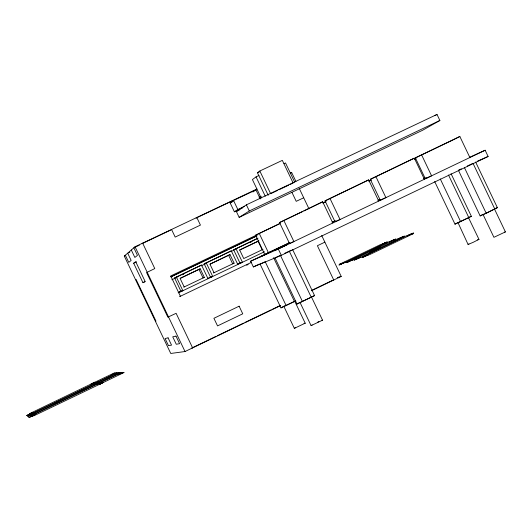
<?xml version="1.0" encoding="UTF-8"?>
<svg xmlns="http://www.w3.org/2000/svg" width="532" height="532" viewBox="0 0 532 532"><rect width="100%" height="100%" fill="white"/><g stroke="black" fill="none" stroke-linecap="round" stroke-linejoin="round"><path stroke-width="0.8" d="M280.73 305.514L185.016 351.532L170.752 353.467L124.308 256.111L135.035 246.762L256.949 189.013M142.097 243.623L142.649 243.151L154.779 268.574L146.599 272.564L167.873 317.165L176.119 313.308L192.611 347.875L191.886 347.981L215.826 336.477M170.892 229.984L171.543 229.465L175.174 237.079L200.438 225.103L196.807 217.502L196.075 218.053L233.209 200.464M133.665 263.227L135.693 261.664L145.103 281.401L142.955 282.698L133.665 263.227L136.584 261.844M485.743 213.379L494.514 209.069L505.4 231.905L493.915 237.312L483.036 214.489M268.208 195.297L257.468 172.78L259.829 171.005L282.326 160.371L293.145 183.048L290.146 184.471M258.998 175.487L256.052 176.883L252.407 179.577L261.159 197.924M468.506 217.688L478.973 239.353L473.314 242.253L468.087 244.481L458.005 222.649M468.087 244.481L468.925 243.962M242.506 207.972L234.399 211.816L230.137 202.892L233.528 200.471L255.939 189.851L260.254 198.895M252.866 191.986L255.939 189.851M290.499 173.352L291.682 172.561L295.925 181.459M311.533 297.109L322.532 320.178L311.094 325.631L300.068 302.522L311.499 297.069M234.399 211.816L237.844 209.522L244.567 206.336M311.094 325.631L312.158 324.926M236.348 211.49L246.396 204.84L437.005 114.44L439.884 120.485L422.621 130.26L239.154 217.369L236.348 211.49L239.347 210.067M468.632 217.674L457.753 222.815M135.58 279.746L136.072 279.426L155.976 321.148L155.424 321.335M304.051 323.549L305.195 323.183L294.342 328.357L283.902 306.465L284.254 306.206M239.154 217.369L249.309 210.951L439.884 120.485M461.37 168.844L458.385 170.24L480.163 215.925L486.208 213.279L497.373 207.64L475.615 162.007M434.857 115.69L437.005 114.44M480.163 215.925L482.092 214.795M434.684 181.558L455.006 224.178L456.908 223.088M455.006 224.178L471.372 216.311L451.07 173.731M279.759 255.679L274.997 257.894L297.009 304.045L314.578 295.593L292.587 249.488M297.009 304.045L299.642 302.568M286.156 305.621L265.202 261.697L260.088 264.085L280.976 307.875L295.779 300.899M280.976 307.875L284.148 306.106M295.38 327.679L294.342 328.357M176.358 277.052L182.875 290.705L181.053 291.509L174.602 277.983L201.522 265.062L208.025 278.695M289.348 242.858L264.783 254.456L255.599 235.197L280.051 223.367M283.769 220.315L293.903 241.568L289.521 243.51L279.526 222.556L322.678 201.788L332.793 222.994M201.522 265.062L174.602 277.983M322.678 201.788L303.878 210.965M206.223 262.828L212.72 276.454L210.632 277.391L204.195 263.885L231.3 250.878L237.791 264.49M329.933 198.336L340.048 219.536L335.02 221.778L325.052 200.877L368.643 179.902L378.731 201.056M231.3 250.878L204.195 263.885M368.643 179.902L325.052 200.877M235.955 248.657L242.446 262.269L240.092 263.327L233.661 249.847L258.013 238.15M375.825 176.484L385.906 197.631L380.254 200.178L370.312 179.331L414.342 158.15L424.396 179.251M414.342 158.15L370.312 179.331M421.524 154.726L431.578 175.819L425.294 178.666L415.379 157.871L459.841 136.485L469.876 157.532M453.916 139.497L459.841 136.485M180.448 278.249L200.218 268.786L204.308 277.372L183.779 287.147M210.12 264.105L229.997 254.595L234.087 263.16L213.452 272.989M30.497 415.153L29.34 415.758L30.583 415.219M96.505 382.661L97.575 382.096L92.881 384.35L96.445 382.741M94.556 383.811L93.532 384.343L98.201 382.116L96.339 382.947M31.76 416.124L30.577 416.756L31.86 416.197M97.516 383.938C93.765 385.906 104.292 380.832 99.936 382.774M291.257 250.146L289.262 251.144L311.333 297.415M92.375 383.426C87.288 385.973 98.307 380.746 94.131 382.588M31.069 414.867L27.704 416.549L34.141 413.457L30.61 415.046M95.953 382.934L116.96 372.786L111.767 374.721L115.437 372.859L114.4 372.905L93.566 382.854M95.115 383.539L31.262 414.255L31.654 414.541M98.846 383.04C104.146 380.373 92.628 385.833 97.004 383.918M98.088 383.658L32.538 415.199L32.951 415.505L31.88 416.017M384.423 243.284L385.707 242.625L384.21 243.284M101.984 383.146C107.424 380.413 95.587 386.019 100.096 384.051M392.816 240.444L394.119 239.779L393.115 240.198M357.078 258.718L355.715 259.417L360.423 257.189L354.113 260.175L357.251 258.752M92.967 383.14L30.085 413.384L30.45 413.657L26.6 415.612L32.878 412.599L28.196 414.847L29.978 414.049M343.133 263.114L345.022 262.163L340.507 264.298L341.438 263.905M383.04 243.836L381.191 244.767L387.249 241.9L383.632 243.556M94.623 383.732L95.72 383.239M350.681 260.68C358.568 256.77 341.777 264.77 350.076 260.973M391.386 241.016L389.51 241.96L395.695 239.034L392.576 240.451M97.575 383.858L98.706 383.359M400.004 238.097L398.096 239.061L402.81 236.833L401.221 237.525M101.346 383.459L124.109 372.46C120.671 373.012 113.602 377.102 122.413 372.533L121.263 372.586L99.338 383.053M366.608 255.553L368.596 254.549L363.775 256.823L364.799 256.397M408.995 235.058L407.053 236.042L411.874 233.761L410.81 234.206M217.322 335.752L243.51 323.163M245.006 322.445L271.194 309.857M272.69 309.139L280.171 305.541M312.344 290.073L331.795 280.723M311.346 290.791L341.218 276.427L321.694 235.49M178.253 292.813L179.823 292.055L178.499 292.68M324.866 242.146L317.391 245.724L333.75 280.018L332.161 280.47M323.143 202.845L326.116 201.428M368.955 181.033L371.17 179.976M414.568 159.307L416.037 158.609M255.599 235.197L279.885 223.633M322.944 203.124L325.185 202.06M368.975 181.206L371.21 180.142M257.568 234.592L170.732 275.948L180.428 296.271L179.75 296.557L251.503 262.323M170.799 276.846L257.009 235.796M170.945 276.82L256.876 235.895M233.661 249.847L256.976 238.735M171.863 279.739L177.07 277.258M182.283 274.771L183.766 274.066M201.182 265.854L206.33 263.4M231.194 251.47L234.153 250.06M250.406 242.319L251.875 241.614M200.218 268.786L180.089 278.382L184.185 286.974M229.997 254.595L209.934 264.151L214.03 272.736M258.918 240.81L239.659 249.987L243.749 258.552L263.001 249.368M239.673 250.02L258.087 241.242L262.143 249.754M178.22 292.494L182.243 290.572M207.453 278.542L211.204 276.746M237.332 264.338L241.189 262.436M178.792 292.653L264.497 251.742M469.357 157.432L485.144 150.237L488.117 156.468L281.308 255.32L253.352 266.931L250.625 261.219L289.056 242.865M332.094 222.316L335.087 220.886M377.9 200.444L379.589 199.633M423.565 178.632L425.061 177.921M332.42 222.29L335.386 220.873M378.205 200.424L380.42 199.367M423.791 178.659L425.261 177.954M264.963 254.569L260.241 256.836L271.087 251.676L266.386 253.89M380.254 200.178L381.743 199.467M425.294 178.666L427.522 177.608M250.625 261.219L278.303 249.016L485.144 150.237M246.668 265.202L248.165 264.484M253.352 266.931L259.337 264.065M284.853 253.252L288.53 251.49M467.242 166.07L472.283 163.663M383.752 243.457L379.695 244.973L339.476 264.284L342.143 263.433L338.964 265.029L341.963 263.666M342.389 263.506L346.212 262.11L387.176 242.446L384.144 243.463M92.887 383.133L93.898 382.654M392.104 240.63L387.901 242.2L346.864 261.904L349.644 261.012L346.412 262.642L349.484 261.245M349.923 261.079L353.886 259.643L380.653 246.881M95.428 383.233L31.002 414.062L30.623 413.783M400.736 237.711L396.373 239.333L369.547 252.121M95.64 383.239L117.698 372.752L118.782 372.706L115.032 374.614L119.274 372.679L120.392 372.633L32.226 414.967L31.827 414.674L30.776 415.173M357.71 258.579L361.82 257.082L404.506 236.587L401.208 237.691L404.42 236.075L400.623 237.804M97.256 383.845L98.314 383.339M98.62 383.353L99.684 382.847M365.83 255.965L370.099 254.416L413.697 233.475L410.252 234.632L413.517 232.983L409.627 234.758M32.06 416.15L33.137 415.638L33.556 415.951L100.701 383.765M100.355 383.978L101.439 383.459M259.091 197.286L261.305 196.242M277.405 190.516L270.662 193.715L259.829 171.005M278.908 189.804L288.65 185.183M303.706 197.771L296.218 201.329L291.975 192.431M142.955 282.698L145.143 281.654M279.526 222.556L302.402 211.663M415.379 157.871L453.178 139.876M257.468 172.78L259.702 171.723M284.041 163.643L285.518 162.945L294.721 182.25M290.186 173.266L291.682 172.561M142.835 243.27L170.154 230.336M139.357 245.179L133.858 247.786L137.469 255.353L134.862 257.448L131.311 250.007M230.137 202.892L233.089 201.488M128.405 252.833L129.855 252.141M124.308 256.111L125.725 255.44M341.418 263.965L342.542 263.393M391.991 240.73L393.101 240.165M410.777 234.173L405.211 236.348L362.458 256.883L365.477 255.912L362.139 257.601L365.358 256.145M364.792 256.451L365.976 255.852M317.424 322.306L318.887 321.627M234.087 263.16L232.657 263.825L228.594 255.3M204.308 277.372L203.051 277.95L198.975 269.418M477.53 161.136L488.117 156.468M468.532 217.555L471.372 216.311M495.099 208.637L497.373 207.64M311.812 296.79L314.578 295.593M484.579 213.897L483.182 214.469M477.517 239.872L478.973 239.353M294.356 301.391L294.741 301.258L305.195 323.183M283.902 306.465L294.741 301.258M504.702 232.105L505.4 231.905M392.536 240.624L395.695 239.566M354.498 259.443L357.391 258.519M322.073 320.257L322.532 320.178M337.295 277.551L341.218 276.427M473.008 163.317L494.846 209.123M464.356 167.447L486.208 213.279M448.503 175.015L468.878 217.748M440.283 178.945L460.665 221.698M299.11 188.129L308.999 208.863M256.052 176.883L265.269 196.215M278.303 249.016L281.308 255.32M280.437 255.36L302.522 301.657M273.581 257.694L294.522 301.597M246.396 204.84L249.309 210.951M259.177 233.302L268.487 252.82M233.528 200.471L237.844 209.522M135.035 246.762L185.016 351.532M127.68 253.172L131.145 260.434L128.744 262.356L125.333 255.22M35.504 414.388L28.894 417.56L35.504 414.388M275.529 250.073L275.144 250.259L286.588 244.813L275.529 250.073M239.121 306.199L213.911 318.296L217.541 325.903L242.745 313.807L239.121 306.199M168.079 337.86L165.08 338.525L168.484 345.667L171.543 345.115L168.079 337.86M175.992 336.098L172.734 336.822L176.278 344.264L179.603 343.665L175.992 336.098"/></g></svg>
